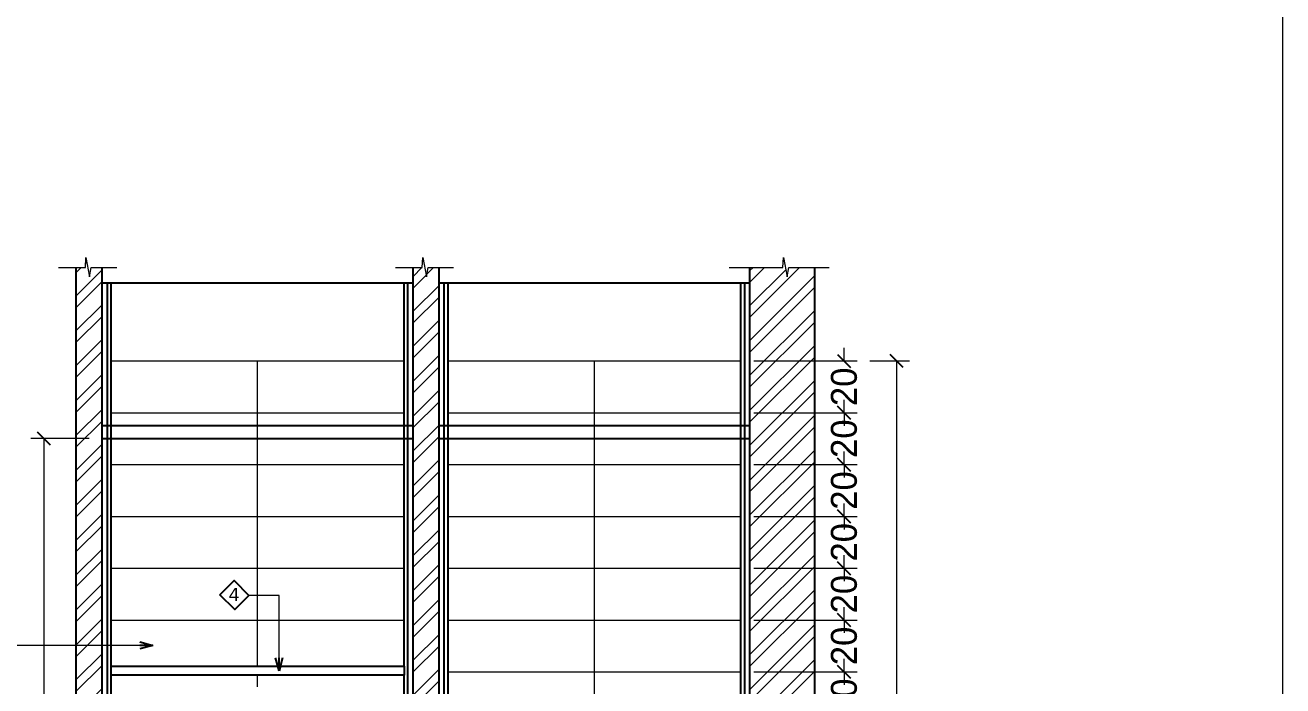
# Model space of a CAD drawing. Header units: centimetres. Extents: x 7997 to 116674, y 1017 to 13844.
# Drawn here: x 47417.2 to 47902.6, y 9050.1 to 9305.1 of the extents above; entities that cross this region are included whole.
import ezdxf

# ---------------------------------------------------------------- set-up
doc = ezdxf.new("R2010")
doc.units = ezdxf.units.CM
doc.header["$LTSCALE"] = 200
doc.header["$PDMODE"] = 2
for name, color, linetype in [('A-DIM', 10, 'Continuous'), ('AFP-HATCH-TILES', 251, 'Continuous'), ('AFP-WALL  PLASTER', 8, 'Continuous'), ('DIM', 11, 'Continuous'), ('STEP', 7, 'Continuous')]:
    doc.layers.add(name, color=color, linetype=linetype)
for name, color, linetype, lineweight in [('HAT', 8, 'Continuous', 9), ('TEXT', 6, 'Continuous', 18), ('WALL', 3, 'Continuous', 25)]:
    doc.layers.add(name, color=color, linetype=linetype, lineweight=lineweight)
doc.styles.add('sheet notes', font='verdana.ttf')
doc.styles.add('T2', font='')
doc.styles.get('T2').set_extended_font_data('Elisia')
doc.dimstyles.new('NORMAL-1', dxfattribs={"dimtxt": 10, "dimasz": 5, "dimexe": 5, "dimexo": 5, "dimgap": 1, "dimtad": 0, "dimdec": 0, "dimdsep": 46, "dimtxsty": 'T2', "dimblk1": 'OBLIQUE', "dimblk2": 'OBLIQUE', "dimsah": 1, "dimcen": 0.09, "dimclrd": 4, "dimclre": 4, "dimclrt": 6, "dimadec": 0, "dimazin": 0, "dimtfac": 1, "dimtdec": 0, "dimtofl": 0, "dimtmove": 1, "dimatfit": 3, "dimldrblk": 'OPEN30', "dimfxl": 0, "dimtolj": 1, "dimtzin": 0, "dimlwd": 5, "dimlwe": 5, "dimarcsym": 0})

# ---------------------------------------------------------------- blocks, each defined once
blk = doc.blocks.new('_OBLIQUE')
at = {"color": 0, "linetype": 'ByBlock'}
blk.add_line((-0.5, -0.5), (0.5, 0.5), dxfattribs=at)
blk = doc.blocks.new('_Open30')
at = {"color": 0, "linetype": 'ByBlock', "lineweight": -2}
for p, q in [((-1, 0.268), (0, 0)), ((0, 0), (-1, -0.268)), ((0, 0), (-1, 0))]:
    blk.add_line(p, q, dxfattribs=at)
blk = doc.blocks.new('*D1240')
at = {"layer": 'Defpoints', "color": 0, "transparency": 16777216}
for p in [(47693.4, 9175.52, 0), (47693.4, 9155.52, 0), (47733.24, 9155.52, 0)]:
    blk.add_point(p, dxfattribs=at)
at = {"layer": 'DIM', "color": 4, "lineweight": 5, "transparency": 16777216}
for p, q in [((47733.24, 9175.52, 0), (47733.24, 9180.52, 0)), ((47698.4, 9175.52, 0), (47738.24, 9175.52, 0)), ((47698.4, 9155.52, 0), (47738.24, 9155.52, 0)), ((47733.24, 9155.52, 0), (47733.24, 9150.52, 0))]:
    blk.add_line(p, q, dxfattribs=at)
at = {"layer": 'DIM', "color": 4, "lineweight": 5, "transparency": 16777216, "xscale": 5, "yscale": 5, "zscale": 5}
for p, rotation in [((47733.24, 9175.52, 0), 270), ((47733.24, 9155.52, 0), 90)]:
    blk.add_blockref('_OBLIQUE', p, dxfattribs=dict(at, rotation=rotation))
at = {"layer": 'DIM', "color": 6, "transparency": 16777216, "insert": (47733.24, 9165.52, 0), "char_height": 10, "attachment_point": 5, "rotation": 90, "style": 'T2'}
blk.add_mtext('\\A1;20', dxfattribs=at)
blk = doc.blocks.new('*D1241')
at = {"layer": 'Defpoints', "color": 0, "transparency": 16777216}
for p in [(47693.4, 9155.52, 0), (47693.4, 9135.52, 0), (47733.24, 9135.52, 0)]:
    blk.add_point(p, dxfattribs=at)
at = {"layer": 'DIM', "color": 4, "lineweight": 5, "transparency": 16777216}
for p, q in [((47733.24, 9155.52, 0), (47733.24, 9160.52, 0)), ((47698.4, 9155.52, 0), (47738.24, 9155.52, 0)), ((47698.4, 9135.52, 0), (47738.24, 9135.52, 0)), ((47733.24, 9135.52, 0), (47733.24, 9130.52, 0))]:
    blk.add_line(p, q, dxfattribs=at)
at = {"layer": 'DIM', "color": 4, "lineweight": 5, "transparency": 16777216, "xscale": 5, "yscale": 5, "zscale": 5}
for p, rotation in [((47733.24, 9155.52, 0), 270), ((47733.24, 9135.52, 0), 90)]:
    blk.add_blockref('_OBLIQUE', p, dxfattribs=dict(at, rotation=rotation))
at = {"layer": 'DIM', "color": 6, "transparency": 16777216, "insert": (47733.24, 9145.52, 0), "char_height": 10, "attachment_point": 5, "rotation": 90, "style": 'T2'}
blk.add_mtext('\\A1;20', dxfattribs=at)
blk = doc.blocks.new('*D1242')
at = {"layer": 'Defpoints', "color": 0, "transparency": 16777216}
for p in [(47693.4, 9135.52, 0), (47693.4, 9115.52, 0), (47733.24, 9115.52, 0)]:
    blk.add_point(p, dxfattribs=at)
at = {"layer": 'DIM', "color": 4, "lineweight": 5, "transparency": 16777216}
for p, q in [((47733.24, 9135.52, 0), (47733.24, 9140.52, 0)), ((47698.4, 9135.52, 0), (47738.24, 9135.52, 0)), ((47698.4, 9115.52, 0), (47738.24, 9115.52, 0)), ((47733.24, 9115.52, 0), (47733.24, 9110.52, 0))]:
    blk.add_line(p, q, dxfattribs=at)
at = {"layer": 'DIM', "color": 4, "lineweight": 5, "transparency": 16777216, "xscale": 5, "yscale": 5, "zscale": 5}
for p, rotation in [((47733.24, 9135.52, 0), 270), ((47733.24, 9115.52, 0), 90)]:
    blk.add_blockref('_OBLIQUE', p, dxfattribs=dict(at, rotation=rotation))
at = {"layer": 'DIM', "color": 6, "transparency": 16777216, "insert": (47733.24, 9125.52, 0), "char_height": 10, "attachment_point": 5, "rotation": 90, "style": 'T2'}
blk.add_mtext('\\A1;20', dxfattribs=at)
blk = doc.blocks.new('*D1243')
at = {"layer": 'Defpoints', "color": 0, "transparency": 16777216}
for p in [(47693.4, 9115.52, 0), (47693.4, 9095.52, 0), (47733.24, 9095.52, 0)]:
    blk.add_point(p, dxfattribs=at)
at = {"layer": 'DIM', "color": 4, "lineweight": 5, "transparency": 16777216}
for p, q in [((47733.24, 9115.52, 0), (47733.24, 9120.52, 0)), ((47698.4, 9115.52, 0), (47738.24, 9115.52, 0)), ((47698.4, 9095.52, 0), (47738.24, 9095.52, 0)), ((47733.24, 9095.52, 0), (47733.24, 9090.52, 0))]:
    blk.add_line(p, q, dxfattribs=at)
at = {"layer": 'DIM', "color": 4, "lineweight": 5, "transparency": 16777216, "xscale": 5, "yscale": 5, "zscale": 5}
for p, rotation in [((47733.24, 9115.52, 0), 270), ((47733.24, 9095.52, 0), 90)]:
    blk.add_blockref('_OBLIQUE', p, dxfattribs=dict(at, rotation=rotation))
at = {"layer": 'DIM', "color": 6, "transparency": 16777216, "insert": (47733.24, 9105.52, 0), "char_height": 10, "attachment_point": 5, "rotation": 90, "style": 'T2'}
blk.add_mtext('\\A1;20', dxfattribs=at)
blk = doc.blocks.new('*D1244')
at = {"layer": 'Defpoints', "color": 0, "transparency": 16777216}
for p in [(47693.4, 9095.52, 0), (47693.4, 9075.52, 0), (47733.24, 9075.52, 0)]:
    blk.add_point(p, dxfattribs=at)
at = {"layer": 'DIM', "color": 4, "lineweight": 5, "transparency": 16777216}
for p, q in [((47733.24, 9095.52, 0), (47733.24, 9100.52, 0)), ((47698.4, 9095.52, 0), (47738.24, 9095.52, 0)), ((47698.4, 9075.52, 0), (47738.24, 9075.52, 0)), ((47733.24, 9075.52, 0), (47733.24, 9070.52, 0))]:
    blk.add_line(p, q, dxfattribs=at)
at = {"layer": 'DIM', "color": 4, "lineweight": 5, "transparency": 16777216, "xscale": 5, "yscale": 5, "zscale": 5}
for p, rotation in [((47733.24, 9095.52, 0), 270), ((47733.24, 9075.52, 0), 90)]:
    blk.add_blockref('_OBLIQUE', p, dxfattribs=dict(at, rotation=rotation))
at = {"layer": 'DIM', "color": 6, "transparency": 16777216, "insert": (47733.24, 9085.52, 0), "char_height": 10, "attachment_point": 5, "rotation": 90, "style": 'T2'}
blk.add_mtext('\\A1;20', dxfattribs=at)
blk = doc.blocks.new('*D1245')
at = {"layer": 'Defpoints', "color": 0, "transparency": 16777216}
for p in [(47693.4, 9075.52, 0), (47693.4, 9055.52, 0), (47733.24, 9055.52, 0)]:
    blk.add_point(p, dxfattribs=at)
at = {"layer": 'DIM', "color": 4, "lineweight": 5, "transparency": 16777216}
for p, q in [((47733.24, 9075.52, 0), (47733.24, 9080.52, 0)), ((47698.4, 9075.52, 0), (47738.24, 9075.52, 0)), ((47698.4, 9055.52, 0), (47738.24, 9055.52, 0)), ((47733.24, 9055.52, 0), (47733.24, 9050.52, 0))]:
    blk.add_line(p, q, dxfattribs=at)
at = {"layer": 'DIM', "color": 4, "lineweight": 5, "transparency": 16777216, "xscale": 5, "yscale": 5, "zscale": 5}
for p, rotation in [((47733.24, 9075.52, 0), 270), ((47733.24, 9055.52, 0), 90)]:
    blk.add_blockref('_OBLIQUE', p, dxfattribs=dict(at, rotation=rotation))
at = {"layer": 'DIM', "color": 6, "transparency": 16777216, "insert": (47733.24, 9065.52, 0), "char_height": 10, "attachment_point": 5, "rotation": 90, "style": 'T2'}
blk.add_mtext('\\A1;20', dxfattribs=at)
blk = doc.blocks.new('*D1246')
at = {"layer": 'Defpoints', "color": 0, "transparency": 16777216}
for p in [(47693.4, 9055.52, 0), (47693.4, 9035.52, 0), (47733.24, 9035.52, 0)]:
    blk.add_point(p, dxfattribs=at)
at = {"layer": 'DIM', "color": 4, "lineweight": 5, "transparency": 16777216}
for p, q in [((47733.24, 9055.52, 0), (47733.24, 9060.52, 0)), ((47698.4, 9055.52, 0), (47738.24, 9055.52, 0)), ((47698.4, 9035.52, 0), (47738.24, 9035.52, 0)), ((47733.24, 9035.52, 0), (47733.24, 9030.52, 0))]:
    blk.add_line(p, q, dxfattribs=at)
at = {"layer": 'DIM', "color": 4, "lineweight": 5, "transparency": 16777216, "xscale": 5, "yscale": 5, "zscale": 5}
for p, rotation in [((47733.24, 9055.52, 0), 270), ((47733.24, 9035.52, 0), 90)]:
    blk.add_blockref('_OBLIQUE', p, dxfattribs=dict(at, rotation=rotation))
at = {"layer": 'DIM', "color": 6, "transparency": 16777216, "insert": (47733.24, 9045.52, 0), "char_height": 10, "attachment_point": 5, "rotation": 90, "style": 'T2'}
blk.add_mtext('\\A1;20', dxfattribs=at)
blk = doc.blocks.new('*D1254')
at = {"layer": 'Defpoints', "color": 0, "transparency": 16777216}
for p in [(47738.24, 9175.52, 0), (47740.28, 8875.52, 0), (47753.52, 8875.52, 0)]:
    blk.add_point(p, dxfattribs=at)
at = {"layer": 'DIM', "color": 4, "lineweight": 5, "transparency": 16777216}
for p, q in [((47743.24, 9175.52, 0), (47758.52, 9175.52, 0)), ((47753.52, 9175.52, 0), (47753.52, 9039.37, 0)), ((47753.52, 8875.52, 0), (47753.52, 9011.66, 0)), ((47745.28, 8875.52, 0), (47758.52, 8875.52, 0))]:
    blk.add_line(p, q, dxfattribs=at)
at = {"layer": 'DIM', "color": 4, "lineweight": 5, "transparency": 16777216, "xscale": 5, "yscale": 5, "zscale": 5}
for p, rotation in [((47753.52, 9175.52, 0), 90), ((47753.52, 8875.52, 0), 270)]:
    blk.add_blockref('_OBLIQUE', p, dxfattribs=dict(at, rotation=rotation))
at = {"layer": 'DIM', "color": 6, "transparency": 16777216, "insert": (47753.52, 9025.52, 0), "char_height": 10, "attachment_point": 5, "rotation": 90, "style": 'T2'}
blk.add_mtext('\\A1;300', dxfattribs=at)
blk = doc.blocks.new('*D1255')
at = {"layer": 'Defpoints', "color": 0, "transparency": 16777216}
for p in [(47446.9, 9145.52, 0), (47424.42, 8875.52, 0), (47446.9, 8875.52, 0)]:
    blk.add_point(p, dxfattribs=at)
at = {"layer": 'DIM', "color": 4, "lineweight": 5, "transparency": 16777216}
for p, q in [((47441.9, 9145.52, 0), (47419.42, 9145.52, 0)), ((47424.42, 9145.52, 0), (47424.42, 9024.37, 0)), ((47424.42, 8875.52, 0), (47424.42, 8996.66, 0)), ((47441.9, 8875.52, 0), (47419.42, 8875.52, 0))]:
    blk.add_line(p, q, dxfattribs=at)
at = {"layer": 'DIM', "color": 4, "lineweight": 5, "transparency": 16777216, "xscale": 5, "yscale": 5, "zscale": 5}
for p, rotation in [((47424.42, 9145.52, 0), 90), ((47424.42, 8875.52, 0), 270)]:
    blk.add_blockref('_OBLIQUE', p, dxfattribs=dict(at, rotation=rotation))
at = {"layer": 'DIM', "color": 6, "transparency": 16777216, "insert": (47424.42, 9010.52, 0), "char_height": 10, "attachment_point": 5, "rotation": 90, "style": 'T2'}
blk.add_mtext('\\A1;270', dxfattribs=at)

msp = doc.modelspace()

# ---------------------------------------------------------------- hatches: boundary and pattern name
at = {"layer": 'HAT'}
h = msp.add_hatch(dxfattribs=at)
h.set_pattern_fill('ANSI32', color=8)
h.set_pattern_definition([(45, (-2393.278, 266.595), (-6.7351921, 6.7351921), []), (45, (-2388.788, 266.595), (-6.7351921, 6.7351921), [])])
h.paths.add_polyline_path([(47446.9045, 9211.538), (47442.7164, 9211.538), (47442.0534, 9207.9769), (47440.6026, 9215.389), (47440.4025, 9211.5708), (47436.9045, 9211.5708), (47436.9045, 8865.5156), (47446.9045, 8865.5156)])
h = msp.add_hatch(dxfattribs=at)
h.set_pattern_fill('ANSI32', color=8)
h.set_pattern_definition([(45, (15559.847, -8102.7285), (-6.735192, 6.735192), []), (45, (15564.337, -8102.7285), (-6.735192, 6.735192), [])])
h.paths.add_polyline_path([(47566.9045, 9211.5708), (47571.3499, 9211.5708), (47572.0534, 9207.9769), (47572.7164, 9211.538), (47576.9045, 9211.538), (47576.9045, 8865.5156), (47566.9045, 8865.5156)])
h = msp.add_hatch(dxfattribs=at)
h.set_pattern_fill('ANSI32', color=8)
h.set_pattern_definition([(45, (15579.847, -8102.7285), (-6.735192, 6.735192), []), (45, (15584.337, -8102.7285), (-6.735192, 6.735192), [])])
h.paths.add_polyline_path([(47721.9045, 8865.5156), (47696.9045, 8865.5156), (47696.9045, 9211.5708), (47709.6082, 9211.5708), (47710.5559, 9211.569), (47711.259, 9207.9769), (47711.9221, 9211.538), (47721.9045, 9211.538)])

# ---------------------------------------------------------------- linework, layer by layer
at = {"color": 2}
msp.add_line((47451.9045, 9055.5156, 0), (47561.9045, 9055.5156, 0), dxfattribs=at)
at = {"layer": 'AFP-HATCH-TILES', "color": 251}
for p, q in [((47450.4045, 8875.5156, 0), (47450.4045, 9205.5156, 0)), ((47563.4045, 8875.5156, 0), (47563.4045, 9205.5156, 0)), ((47580.4045, 8875.5156, 0), (47580.4045, 9205.5156, 0)), ((47693.4045, 8875.5156, 0), (47693.4045, 9205.5156, 0))]:
    msp.add_line(p, q, dxfattribs=at)
at = {"layer": 'AFP-WALL  PLASTER'}
for p, q in [((47448.9045, 8875.5156, 0), (47448.9045, 9205.5156, 0)), ((47564.9045, 8875.5156, 0), (47564.9045, 9205.5156, 0)), ((47578.9045, 8875.5156, 0), (47578.9045, 9205.5156, 0)), ((47694.9045, 8875.5156, 0), (47694.9045, 9205.5156, 0))]:
    msp.add_line(p, q, dxfattribs=at)
at = {"layer": 'HAT'}
for p, q in [((47902.5908, 8756.0841), (47902.5908, 10772.0841)), ((47450.4045, 9175.5156, 0), (47563.4045, 9175.5156, 0)), ((47506.9045, 9049.7156, 0), (47506.9045, 9175.5156, 0)), ((47580.4045, 9175.5156, 0), (47693.4045, 9175.5156, 0)), ((47636.9045, 8875.5156, 0), (47636.9045, 9175.5156, 0)), ((47450.4045, 9155.5156, 0), (47563.4045, 9155.5156, 0)), ((47580.4045, 9155.5156, 0), (47693.4045, 9155.5156, 0)), ((47450.4045, 9135.5156, 0), (47563.4045, 9135.5156, 0)), ((47580.4045, 9135.5156, 0), (47693.4045, 9135.5156, 0)), ((47450.4045, 9115.5156, 0), (47563.4045, 9115.5156, 0)), ((47580.4045, 9115.5156, 0), (47693.4045, 9115.5156, 0)), ((47450.4045, 9095.5156, 0), (47563.4045, 9095.5156, 0)), ((47580.4045, 9095.5156, 0), (47693.4045, 9095.5156, 0)), ((47450.4045, 9075.5156, 0), (47563.4045, 9075.5156, 0)), ((47580.4045, 9075.5156, 0), (47693.4045, 9075.5156, 0)), ((47580.4045, 9055.5156, 0), (47693.4045, 9055.5156, 0))]:
    msp.add_line(p, q, dxfattribs=at)
at = {"layer": 'HAT', "elevation": 0}
for points in [[(47430.0703, 9211.5708), (47440.4025, 9211.5708), (47440.6026, 9215.389), (47442.0534, 9207.9769), (47442.7164, 9211.538), (47452.4988, 9211.538)], [(47560.0703, 9211.5708), (47570.4025, 9211.5708), (47570.6026, 9215.389), (47572.0534, 9207.9769), (47572.7164, 9211.538), (47582.4988, 9211.538)], [(47688.847, 9211.5708), (47709.6082, 9211.5708), (47709.8082, 9215.389), (47711.259, 9207.9769), (47711.9221, 9211.538), (47727.4988, 9211.538)]]:
    msp.add_lwpolyline(points, dxfattribs=at)
at = {"layer": 'STEP'}
for p, q in [((47566.9045, 9205.5156, 0), (47446.9045, 9205.5156, 0)), ((47696.9045, 9205.5156, 0), (47576.9045, 9205.5156, 0)), ((47566.9045, 9150.5156, 0), (47446.9045, 9150.5156, 0)), ((47696.9045, 9150.5156, 0), (47576.9045, 9150.5156, 0)), ((47566.9045, 9145.5156, 0), (47446.9045, 9145.5156, 0)), ((47696.9045, 9145.5156, 0), (47576.9045, 9145.5156, 0))]:
    msp.add_line(p, q, dxfattribs=at)
at = {"layer": 'WALL'}
for p, q in [((47436.9045, 8865.5156, 0), (47436.9045, 9211.5708, 0)), ((47446.9045, 8865.5156, 0), (47446.9045, 9211.5708, 0)), ((47566.9045, 8865.5156, 0), (47566.9045, 9211.5708, 0)), ((47576.9045, 8865.5156, 0), (47576.9045, 9211.538, 0)), ((47696.9045, 8865.5156, 0), (47696.9045, 9211.5708, 0)), ((47721.9045, 8865.5156, 0), (47721.9045, 9211.538, 0))]:
    msp.add_line(p, q, dxfattribs=at)
at = {"layer": 'WALL', "elevation": 0}
msp.add_lwpolyline([(47492.3492, 9085.2627), (47497.8024, 9090.7159), (47503.493, 9085.0253), (47498.0398, 9079.5721)], close=True, dxfattribs=at)

# ---------------------------------------------------------------- texts
at = {"layer": 'TEXT', "style": 'sheet notes'}
msp.add_text('4', height=5, dxfattribs=at).set_placement((47495.6485, 9082.8367, 0))

# ---------------------------------------------------------------- dimensions: what is measured, and where the dimension line sits
at = {"layer": 'DIM'}
for base, p1, p2, picture, middle in [((47733.2423, 9155.5156, 0), (47693.4045, 9175.5156, 0), (47693.4045, 9155.5156, 0), '*D1240', (47733.2423, 9165.5156, 0)), ((47753.5226, 8875.5156, 0), (47738.2423, 9175.5156, 0), (47740.2835, 8875.5156, 0), '*D1254', (47753.5226, 9025.5156, 0)), ((47733.2423, 9135.5156, 0), (47693.4045, 9155.5156, 0), (47693.4045, 9135.5156, 0), '*D1241', (47733.2423, 9145.5156, 0)), ((47424.4174, 8875.5156, 0), (47446.9045, 9145.5156, 0), (47446.9045, 8875.5156, 0), '*D1255', (47424.4174, 9010.5156, 0)), ((47733.2423, 9115.5156, 0), (47693.4045, 9135.5156, 0), (47693.4045, 9115.5156, 0), '*D1242', (47733.2423, 9125.5156, 0)), ((47733.2423, 9095.5156, 0), (47693.4045, 9115.5156, 0), (47693.4045, 9095.5156, 0), '*D1243', (47733.2423, 9105.5156, 0)), ((47733.2423, 9075.5156, 0), (47693.4045, 9095.5156, 0), (47693.4045, 9075.5156, 0), '*D1244', (47733.2423, 9085.5156, 0)), ((47733.2423, 9055.5156, 0), (47693.4045, 9075.5156, 0), (47693.4045, 9055.5156, 0), '*D1245', (47733.2423, 9065.5156, 0)), ((47733.2423, 9035.5156, 0), (47693.4045, 9055.5156, 0), (47693.4045, 9035.5156, 0), '*D1246', (47733.2423, 9045.5156, 0))]:
    dim = msp.add_linear_dim(base=base, p1=p1, p2=p2, angle=90, dimstyle='NORMAL-1', dxfattribs=at)
    dim.commit()
    dim.dimension.update_dxf_attribs({"geometry": picture, "text_midpoint": middle})

# ---------------------------------------------------------------- leaders
at = {"layer": 'A-DIM'}
msp.add_leader([(47466.4204, 9065.7334), (47397.6868, 9065.7334)], dimstyle='NORMAL-1', override={"dimgap": 1, "dimtad": 0}, dxfattribs=at)

# ---------------------------------------------------------------- next in the draw order: wipeouts: each hides what was drawn before it
at = {"color": 2}
msp.add_wipeout([(47450.4045, 9054.2044), (47563.4045, 9054.2044), (47563.4045, 9057.7058), (47450.4045, 9057.7058)], dxfattribs=at).translate(0, 0, 0)

# ---------------------------------------------------------------- next in the draw order: linework, layer by layer
at = {"color": 11, "elevation": 0}
msp.add_lwpolyline([(47563.4045, 9057.7058), (47563.4045, 9054.2044), (47450.4045, 9054.2044), (47450.4045, 9057.7058)], close=True, dxfattribs=at)

# ---------------------------------------------------------------- next in the draw order: leaders
at = {"layer": 'DIM'}
msp.add_leader([(47515.1652, 9055.9551, 0), (47515.1652, 9085.0253, 0), (47503.493, 9085.0253, 0)], dimstyle='NORMAL-1', override={"dimgap": 1, "dimtad": 0}, dxfattribs=at)

doc.saveas('drawing.dxf')
